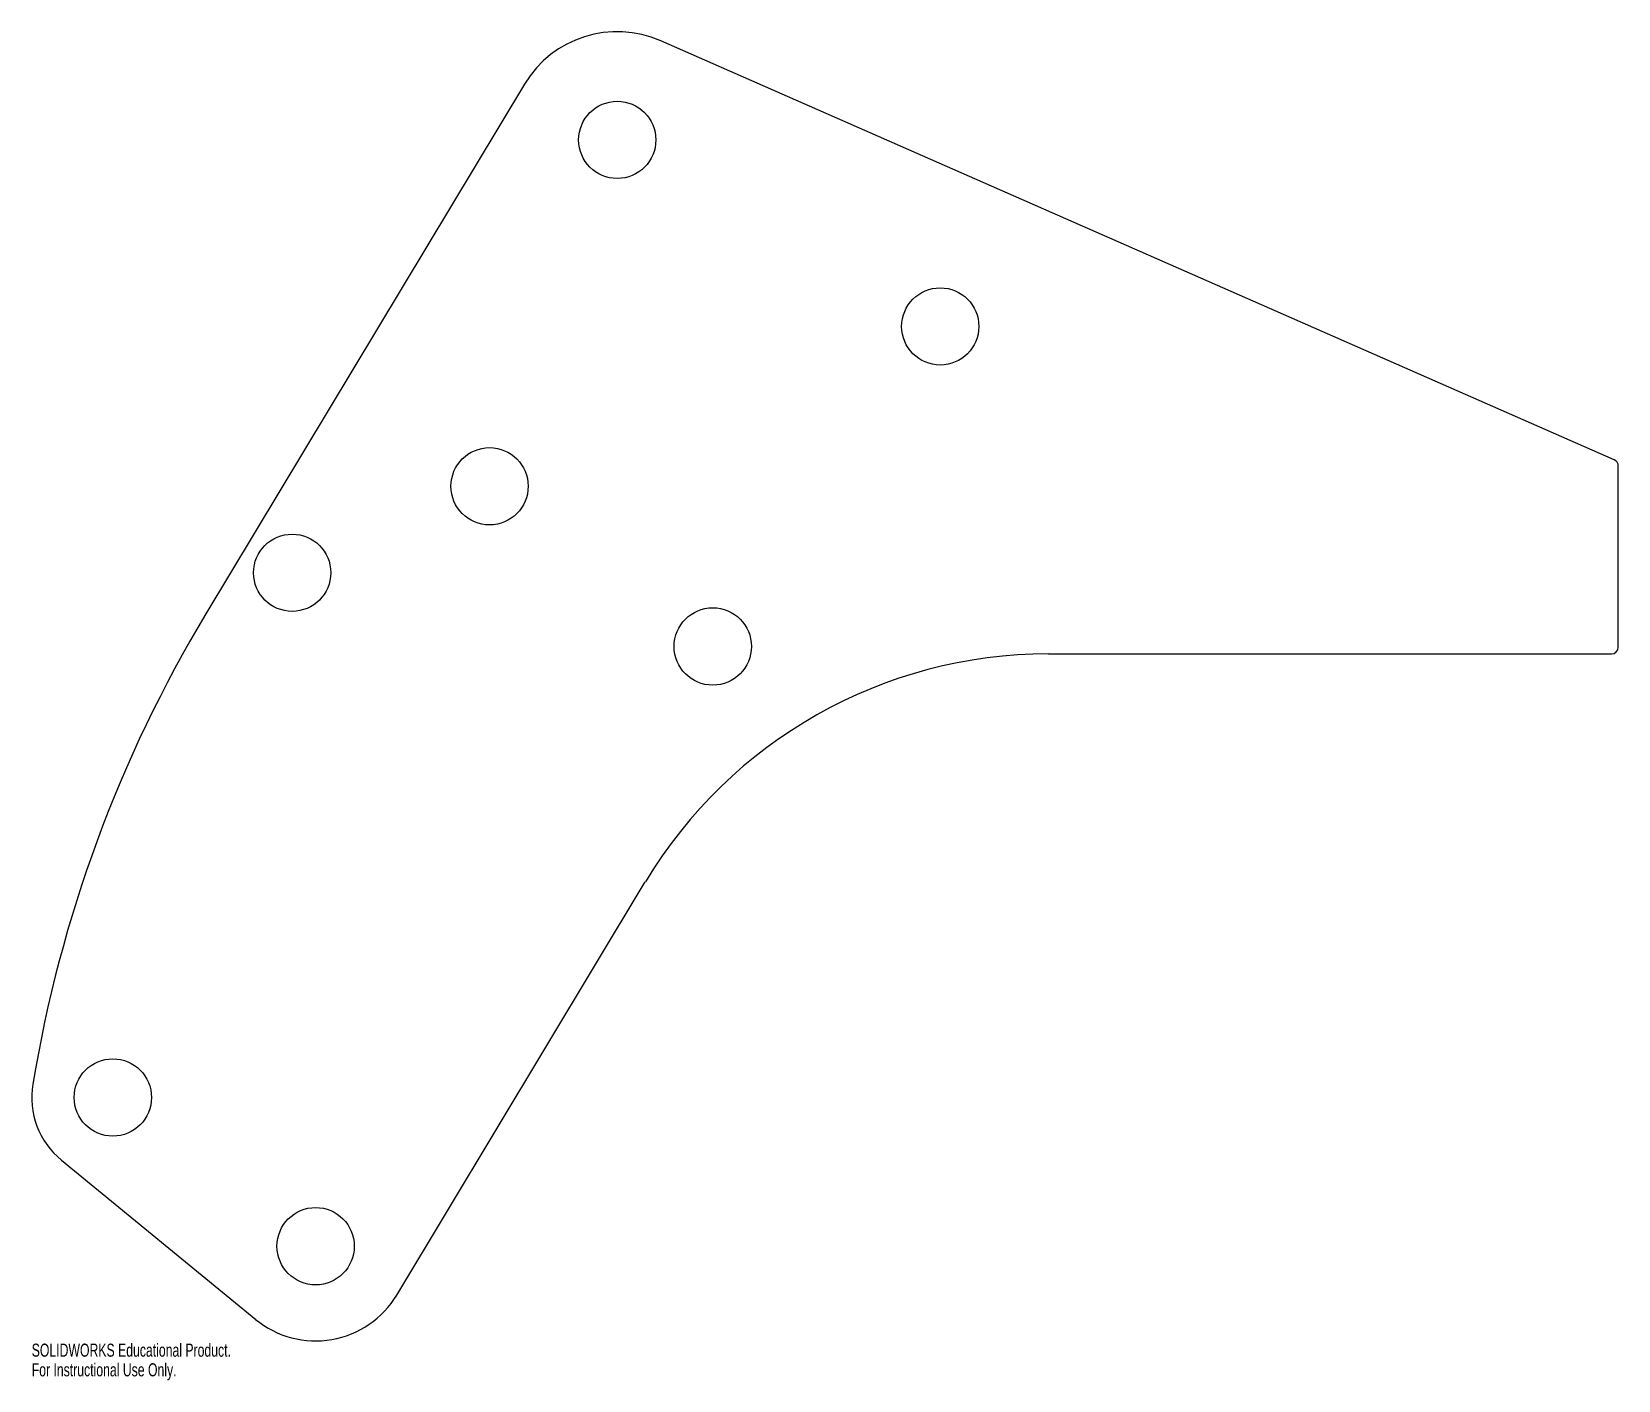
# Model space of a CAD drawing. Header units: inches. Extents: x -4.1 to 19, y -0.6 to 19.1.
import ezdxf

# ---------------------------------------------------------------- set-up
doc = ezdxf.new("R2010")
doc.units = ezdxf.units.IN
doc.header["$MEASUREMENT"] = 0
doc.styles.add('SLDTEXTSTYLE0', font='TXT', dxfattribs={"width": 0.7})

msp = doc.modelspace()

# ---------------------------------------------------------------- linework, layer by layer
at = {"color": 7, "linetype": 'Continuous'}
for p, q in [((18.906, 12.826), (5.025, 18.923)), ((3.042, 18.294), (-1.598, 10.582)), ((18.966, 10.1), (18.966, 12.735)), ((10.669, 10), (18.866, 10)), ((1.181, 0.667), (4.8, 6.682)), ((-3.701, 2.63), (-0.873, 0.312))]:
    msp.add_line(p, q, dxfattribs=at)
for centre, radius in [((4.391, 17.482), 0.562), ((9.094, 14.767), 0.562), ((2.532, 12.44), 0.562), ((-0.342, 11.181), 0.562), ((5.782, 10.108), 0.563), ((-2.953, 3.543), 0.563), ((0, 1.378), 0.563)]:
    msp.add_circle(centre, radius, dxfattribs=at)
for centre, radius, start, end in [((4.391, 17.482), 1.575, 66.2874, 148.9632), ((18.866, 12.735), 0.1, 0, 66.2874), ((15.033, 0.574), 19.41, 148.9632, 170.6262), ((10.669, 3.151), 6.849, 90, 148.9632), ((18.866, 10.1), 0.1, 270, 0), ((-2.953, 3.543), 1.181, 170.6262, 230.6644), ((0, 1.378), 1.378, 230.6644, 328.9632)]:
    msp.add_arc(centre, radius, start, end, dxfattribs=at)

# ---------------------------------------------------------------- texts
at = {"color": 7, "linetype": 'Continuous', "char_height": 0.1903, "attachment_point": 1, "style": 'SLDTEXTSTYLE0'}
for s, insert in [('SOLIDWORKS Educational Product.', (-4.134, -0.04)), ('For Instructional Use Only.', (-4.134, -0.326))]:
    msp.add_mtext(s, dxfattribs=dict(at, insert=insert))

doc.saveas('drawing.dxf')
